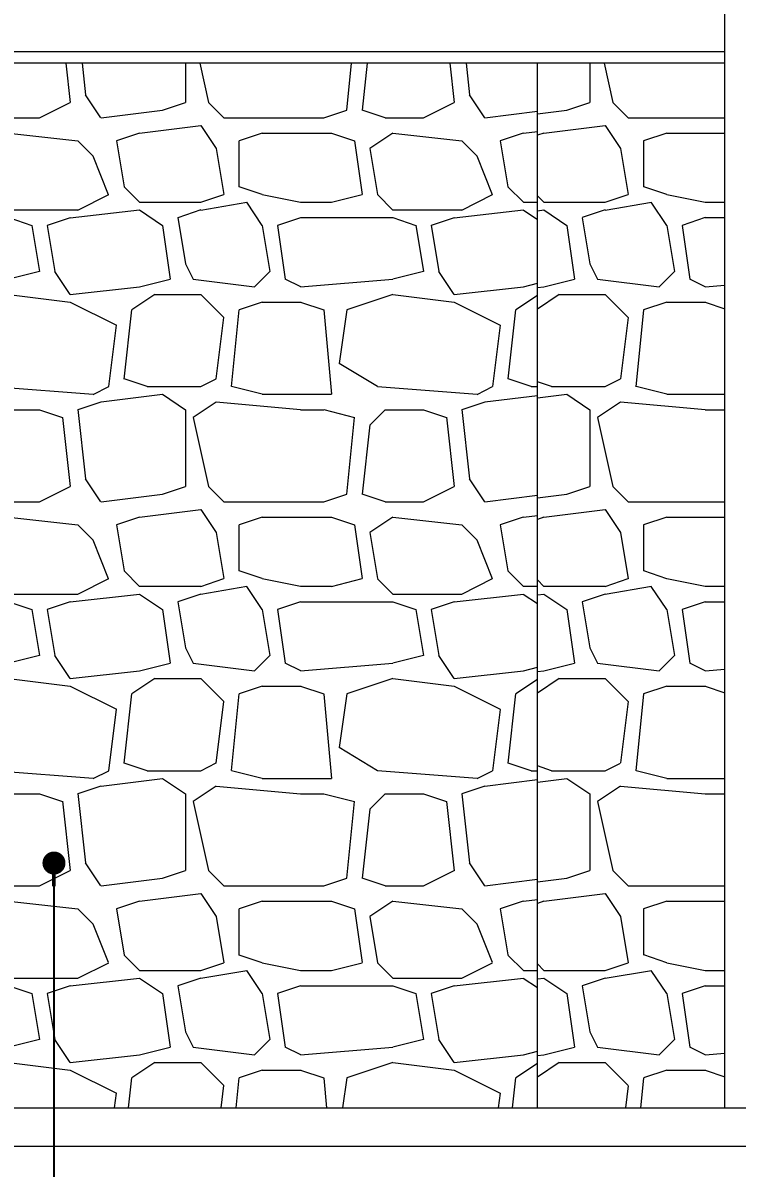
# Model space of a CAD drawing. Extents: x 233 to 569, y -241 to -74.
# Drawn here: x 376.63 to 378.49, y -130.986 to -128.004 of the extents above; entities that cross this region are included whole.
import ezdxf
from ezdxf import colors
from ezdxf.entities.mleader import LeaderData, LeaderLine
from ezdxf.math import Vec2, Vec3

# ---------------------------------------------------------------- set-up
doc = ezdxf.new("R2010")
doc.units = 0
doc.header["$MEASUREMENT"] = 0
doc.layers.get('0').update_dxf_attribs({"linetype": 'CONTINUOUS', "lineweight": 50})
doc.layers.add('GRAFISMOS', color=8, linetype='CONTINUOUS', lineweight=13)
doc.styles.add('DIN', font='bahnschrift.ttf')

# ---------------------------------------------------------------- blocks, each defined once
blk = doc.blocks.new('_DOT')
at = {"color": 0, "linetype": 'ByBlock'}
blk.add_line((-0.5, 0), (-1, 0), dxfattribs=at)
at = {"color": 0, "linetype": 'ByBlock', "const_width": 0.5}
blk.add_lwpolyline([(-0.25, 0, 1), (0.25, 0, 1)], format="xyb", close=True, dxfattribs=at)

msp = doc.modelspace()

# ---------------------------------------------------------------- hatches: boundary and pattern name
at = {"layer": 'GRAFISMOS', "linetype": 'Continuous', "lineweight": 15}
h = msp.add_hatch(dxfattribs=at)
h.set_pattern_fill('HATCH-STONE-03', color=256, scale=0.02, angle=-180, pattern_type=2)
h.set_pattern_definition([(360, (6.3526, -808.252), (2e-16, 1), [0.06, -0.94]), (360, (6.3526, -807.292), (2e-16, 1), [0.08, -0.92]), (360, (6.3526, -807.472), (2e-16, 1), [0.08, -0.92]), (360, (6.3526, -807.512), (2e-16, 1), [0.24, -0.76]), (4.76364, (6.3526, -807.692), (4e-09, 1), [0.240832, -11.800763]), (4.76364, (7.3526, -807.692), (4e-09, 1), [0.240832, -11.800763]), (4.76364, (8.3526, -807.692), (4e-09, 1), [0.240832, -11.800763]), (4.76364, (9.3526, -807.692), (4e-09, 1), [0.240832, -11.800763]), (4.76364, (10.3526, -807.692), (4e-09, 1), [0.240832, -11.800763]), (4.76364, (11.3526, -807.692), (4e-09, 1), [0.240832, -11.800763]), (4.76364, (12.3526, -807.692), (4e-09, 1), [0.240832, -11.800763]), (4.76364, (13.3526, -807.692), (4e-09, 1), [0.240832, -11.800763]), (4.76364, (14.3526, -807.692), (4e-09, 1), [0.240832, -11.800763]), (4.76364, (15.3526, -807.692), (4e-09, 1), [0.240832, -11.800763]), (4.76364, (16.3526, -807.692), (4e-09, 1), [0.240832, -11.800763]), (4.76364, (17.3526, -807.692), (4e-09, 1), [0.240832, -11.800763]), (360, (6.3526, -807.732), (2e-16, 1), [0, -1]), (360, (6.3526, -808.012), (2e-16, 1), [0.06, -0.94]), (360, (6.3526, -807.972), (2e-16, 1), [0, -1]), (279.462326, (6.53259, -807.33204), (-5.4e-08, 0.999999968), [0.1216553, -5.9611072]), (279.462326, (6.69259, -807.53204), (-5.4e-08, 0.999999968), [0.1216553, -5.9611072]), (279.462326, (7.25259, -807.53204), (-5.4e-08, 0.999999968), [0.1216553, -5.9611072]), (278.130104, (6.99259, -807.53204), (-5e-08, 0.999999998), [0.1414214, -6.9296466]), (111.801407, (6.8526, -807.45204), (-3e-08, 1), [0.1077033, -5.2774615]), (111.801407, (7.8526, -807.45204), (-3e-08, 1), [0.1077033, -5.2774615]), (90, (7.1926, -807.432), (-1, 3e-16), [0.12, -0.88]), (262.875, (6.87259, -807.79204), (-1.14e-07, 1.00000001), [0.1612452, -7.9010126]), (261.869904, (6.47259, -807.75204), (-2.36e-07, 1.00000002), [0.1414214, -6.9296466]), (264.289429, (7.19259, -807.75204), (-2.15e-07, 1.000000025), [0.2009975, -9.8488782]), (270, (7.0526, -808.012), (1, -2e-16), [0.2, -0.8]), (263.65982, (6.53259, -808.05204), (-1.98e-07, 1.000000007), [0.1811077, -8.8742773]), (276.340187, (6.77259, -808.01204), (3.4e-08, 1.000000004), [0.1811077, -8.8742773]), (279.462326, (6.87259, -807.31204), (-5.4e-08, 0.999999968), [0.1216553, -5.9611072]), (279.462326, (7.13259, -807.33204), (-5.4e-08, 0.999999968), [0.1216553, -5.9611072]), (278.130104, (7.29259, -807.53204), (-5e-08, 0.999999998), [0.1414214, -6.9296466]), (279.462326, (7.03259, -807.51204), (-5.4e-08, 0.999999968), [0.1216553, -5.9611072]), (262.875, (7.15259, -807.77204), (-1.14e-07, 1.00000001), [0.1612452, -7.9010126]), (282.5288, (7.07259, -808.03204), (7e-08, 0.99999999), [0.184391, -9.0351538]), (282.5288, (8.07259, -808.03204), (7e-08, 0.99999999), [0.184391, -9.0351538]), (276.340187, (6.73259, -808.03204), (3.4e-08, 1.000000004), [0.1811077, -8.8742773]), (264.289429, (6.49259, -808.03204), (-2.15e-07, 1.000000025), [0.2009975, -9.8488782]), (279.462326, (6.65259, -807.53204), (-5.4e-08, 0.999999968), [0.1216553, -5.9611072]), (263.65982, (6.91259, -807.75204), (-1.98e-07, 1.000000007), [0.1811077, -8.8742773]), (275.194435, (6.41259, -807.75204), (-5.7e-08, 0.999999972), [0.2209072, -10.8244543]), (360, (6.9326, -807.472), (2e-16, 1), [0.16, -0.84]), (6.34019, (6.7526, -807.512), (-6e-11, 1), [0.181108, -8.874277]), (6.34019, (7.7526, -807.512), (-6e-11, 1), [0.181108, -8.874277]), (6.34019, (8.7526, -807.512), (-6e-11, 1), [0.181108, -8.874277]), (6.34019, (9.7526, -807.512), (-6e-11, 1), [0.181108, -8.874277]), (6.34019, (10.7526, -807.512), (-6e-11, 1), [0.181108, -8.874277]), (6.34019, (11.7526, -807.512), (-6e-11, 1), [0.181108, -8.874277]), (6.34019, (12.7526, -807.512), (-6e-11, 1), [0.181108, -8.874277]), (6.34019, (13.7526, -807.512), (-6e-11, 1), [0.181108, -8.874277]), (6.34019, (14.7526, -807.512), (-6e-11, 1), [0.181108, -8.874277]), (9.46232, (7.0926, -807.492), (1e-08, 1), [0.121655, -5.961107]), (9.46232, (8.0926, -807.492), (1e-08, 1), [0.121655, -5.961107]), (9.46232, (9.0926, -807.492), (1e-08, 1), [0.121655, -5.961107]), (9.46232, (10.0926, -807.492), (1e-08, 1), [0.121655, -5.961107]), (9.46232, (11.0926, -807.492), (1e-08, 1), [0.121655, -5.961107]), (9.46232, (12.0926, -807.492), (1e-08, 1), [0.121655, -5.961107]), (352.87498, (7.0726, -807.672), (-2e-09, 1), [0.161245, -7.901013]), (352.87498, (8.0726, -807.672), (-2e-09, 1), [0.161245, -7.901013]), (352.87498, (9.0726, -807.672), (-2e-09, 1), [0.161245, -7.901013]), (352.87498, (10.0726, -807.672), (-2e-09, 1), [0.161245, -7.901013]), (352.87498, (11.0726, -807.672), (-2e-09, 1), [0.161245, -7.901013]), (352.87498, (12.0726, -807.672), (-2e-09, 1), [0.161245, -7.901013]), (352.87498, (13.0726, -807.672), (-2e-09, 1), [0.161245, -7.901013]), (352.87498, (14.0726, -807.672), (-2e-09, 1), [0.161245, -7.901013]), (348.69007, (7.2526, -807.452), (-3e-09, 1), [0.1019804, -4.997039]), (348.69007, (8.2526, -807.452), (-3e-09, 1), [0.1019804, -4.997039]), (348.69007, (9.2526, -807.452), (-3e-09, 1), [0.1019804, -4.997039]), (348.69007, (10.2526, -807.452), (-3e-09, 1), [0.1019804, -4.997039]), (348.69007, (11.2526, -807.452), (-3e-09, 1), [0.1019804, -4.997039]), (360, (7.2526, -807.732), (2e-16, 1), [0.1, -0.9]), (360, (6.9726, -807.712), (2e-16, 1), [0.12, -0.88]), (360, (6.9526, -807.952), (2e-16, 1), [0.14, -0.86]), (360, (7.2526, -807.972), (2e-16, 1), [0.1, -0.9]), (354.80557, (7.1326, -807.992), (-3e-09, 1), [0.220907, -10.824454]), (354.80557, (8.1326, -807.992), (-3e-09, 1), [0.220907, -10.824454]), (354.80557, (9.1326, -807.992), (-3e-09, 1), [0.220907, -10.824454]), (354.80557, (10.1326, -807.992), (-3e-09, 1), [0.220907, -10.824454]), (354.80557, (11.1326, -807.992), (-3e-09, 1), [0.220907, -10.824454]), (354.80557, (12.1326, -807.992), (-3e-09, 1), [0.220907, -10.824454]), (354.80557, (13.1326, -807.992), (-3e-09, 1), [0.220907, -10.824454]), (354.80557, (14.1326, -807.992), (-3e-09, 1), [0.220907, -10.824454]), (354.80557, (15.1326, -807.992), (-3e-09, 1), [0.220907, -10.824454]), (354.80557, (16.1326, -807.992), (-3e-09, 1), [0.220907, -10.824454]), (354.80557, (17.1326, -807.992), (-3e-09, 1), [0.220907, -10.824454]), (360, (7.1526, -808.252), (2e-16, 1), [0.2, -0.8]), (7.12502, (6.8326, -808.252), (2e-09, 1), [0.161245, -7.901013]), (7.12502, (7.8326, -808.252), (2e-09, 1), [0.161245, -7.901013]), (7.12502, (8.8326, -808.252), (2e-09, 1), [0.161245, -7.901013]), (7.12502, (9.8326, -808.252), (2e-09, 1), [0.161245, -7.901013]), (7.12502, (10.8326, -808.252), (2e-09, 1), [0.161245, -7.901013]), (7.12502, (11.8326, -808.252), (2e-09, 1), [0.161245, -7.901013]), (7.12502, (12.8326, -808.252), (2e-09, 1), [0.161245, -7.901013]), (7.12502, (13.8326, -808.252), (2e-09, 1), [0.161245, -7.901013]), (7.12502, (6.8326, -807.992), (2e-09, 1), [0.161245, -7.901013]), (7.12502, (7.8326, -807.992), (2e-09, 1), [0.161245, -7.901013]), (7.12502, (8.8326, -807.992), (2e-09, 1), [0.161245, -7.901013]), (7.12502, (9.8326, -807.992), (2e-09, 1), [0.161245, -7.901013]), (7.12502, (10.8326, -807.992), (2e-09, 1), [0.161245, -7.901013]), (7.12502, (11.8326, -807.992), (2e-09, 1), [0.161245, -7.901013]), (7.12502, (12.8326, -807.992), (2e-09, 1), [0.161245, -7.901013]), (7.12502, (13.8326, -807.992), (2e-09, 1), [0.161245, -7.901013]), (360, (6.5726, -808.252), (2e-16, 1), [0.1, -0.9]), (355.6013, (6.5526, -807.952), (4e-09, 1), [0.260768, -12.777637]), (355.6013, (7.5526, -807.952), (4e-09, 1), [0.260768, -12.777637]), (355.6013, (8.5526, -807.952), (4e-09, 1), [0.260768, -12.777637]), (355.6013, (9.5526, -807.952), (4e-09, 1), [0.260768, -12.777637]), (355.6013, (10.5526, -807.952), (4e-09, 1), [0.260768, -12.777637]), (355.6013, (11.5526, -807.952), (4e-09, 1), [0.260768, -12.777637]), (355.6013, (12.5526, -807.952), (4e-09, 1), [0.260768, -12.777637]), (355.6013, (13.5526, -807.952), (4e-09, 1), [0.260768, -12.777637]), (355.6013, (14.5526, -807.952), (4e-09, 1), [0.260768, -12.777637]), (355.6013, (15.5526, -807.952), (4e-09, 1), [0.260768, -12.777637]), (355.6013, (16.5526, -807.952), (4e-09, 1), [0.260768, -12.777637]), (355.6013, (17.5526, -807.952), (4e-09, 1), [0.260768, -12.777637]), (355.6013, (18.5526, -807.952), (4e-09, 1), [0.260768, -12.777637]), (352.87498, (6.5926, -807.712), (-2e-09, 1), [0.161245, -7.901013]), (352.87498, (7.5926, -807.712), (-2e-09, 1), [0.161245, -7.901013]), (352.87498, (8.5926, -807.712), (-2e-09, 1), [0.161245, -7.901013]), (352.87498, (9.5926, -807.712), (-2e-09, 1), [0.161245, -7.901013]), (352.87498, (10.5926, -807.712), (-2e-09, 1), [0.161245, -7.901013]), (352.87498, (11.5926, -807.712), (-2e-09, 1), [0.161245, -7.901013]), (352.87498, (12.5926, -807.712), (-2e-09, 1), [0.161245, -7.901013]), (352.87498, (13.5926, -807.712), (-2e-09, 1), [0.161245, -7.901013]), (6.34019, (6.7526, -807.712), (-6e-11, 1), [0.181108, -8.874277]), (6.34019, (7.7526, -807.712), (-6e-11, 1), [0.181108, -8.874277]), (6.34019, (8.7526, -807.712), (-6e-11, 1), [0.181108, -8.874277]), (6.34019, (9.7526, -807.712), (-6e-11, 1), [0.181108, -8.874277]), (6.34019, (10.7526, -807.712), (-6e-11, 1), [0.181108, -8.874277]), (6.34019, (11.7526, -807.712), (-6e-11, 1), [0.181108, -8.874277]), (6.34019, (12.7526, -807.712), (-6e-11, 1), [0.181108, -8.874277]), (6.34019, (13.7526, -807.712), (-6e-11, 1), [0.181108, -8.874277]), (6.34019, (14.7526, -807.712), (-6e-11, 1), [0.181108, -8.874277]), (278.130104, (6.49259, -807.31204), (-5e-08, 0.999999998), [0.1414214, -6.9296466]), (360, (6.5926, -807.492), (2e-16, 1), [0.18, -0.82]), (353.65981, (6.5926, -807.292), (6e-11, 1), [0.181108, -8.874277]), (353.65981, (7.5926, -807.292), (6e-11, 1), [0.181108, -8.874277]), (353.65981, (8.5926, -807.292), (6e-11, 1), [0.181108, -8.874277]), (353.65981, (9.5926, -807.292), (6e-11, 1), [0.181108, -8.874277]), (353.65981, (10.5926, -807.292), (6e-11, 1), [0.181108, -8.874277]), (353.65981, (11.5926, -807.292), (6e-11, 1), [0.181108, -8.874277]), (353.65981, (12.5926, -807.292), (6e-11, 1), [0.181108, -8.874277]), (353.65981, (13.5926, -807.292), (6e-11, 1), [0.181108, -8.874277]), (353.65981, (14.5926, -807.292), (6e-11, 1), [0.181108, -8.874277]), (7.12502, (6.9326, -807.292), (2e-09, 1), [0.161245, -7.901013]), (7.12502, (7.9326, -807.292), (2e-09, 1), [0.161245, -7.901013]), (7.12502, (8.9326, -807.292), (2e-09, 1), [0.161245, -7.901013]), (7.12502, (9.9326, -807.292), (2e-09, 1), [0.161245, -7.901013]), (7.12502, (10.9326, -807.292), (2e-09, 1), [0.161245, -7.901013]), (7.12502, (11.9326, -807.292), (2e-09, 1), [0.161245, -7.901013]), (7.12502, (12.9326, -807.292), (2e-09, 1), [0.161245, -7.901013]), (7.12502, (13.9326, -807.292), (2e-09, 1), [0.161245, -7.901013]), (360, (7.2526, -807.292), (2e-16, 1), [0.1, -0.9]), (194.03625, (6.6726, -807.652), (-1e-07, 1), [0.082462, -4.0406436]), (194.03625, (7.6726, -807.652), (-1e-07, 1), [0.082462, -4.0406436]), (194.03625, (8.6726, -807.652), (-1e-07, 1), [0.082462, -4.0406436]), (194.03625, (9.6726, -807.652), (-1e-07, 1), [0.082462, -4.0406436]), (296.56505, (7.0526, -807.63204), (2e-08, 0.99999998), [0.0447214, -2.1913466]), (225, (7.2726, -807.65204), (-1e-07, 1), [0.0565685, -1.357645]), (360, (6.5726, -808.012), (2e-16, 1), [0.1, -0.9]), (153.43495, (7.3526, -807.692), (5e-08, 1), [0.0447214, -2.1913466]), (153.43495, (8.3526, -807.692), (5e-08, 1), [0.0447214, -2.1913466]), (198.43495, (7.3526, -807.512), (-1e-07, 1), [0.0632456, -3.099032]), (198.43495, (8.3526, -807.512), (-1e-07, 1), [0.0632456, -3.099032]), (198.43495, (9.3526, -807.512), (-1e-07, 1), [0.0632456, -3.099032]), (341.56505, (6.5926, -807.512), (-2e-09, 1), [0.0632456, -3.099032]), (341.56505, (7.5926, -807.512), (-2e-09, 1), [0.0632456, -3.099032]), (341.56505, (8.5926, -807.512), (-2e-09, 1), [0.0632456, -3.099032]), (326.30993, (6.9326, -807.49204), (-3e-08, 1), [0.072111, -3.5334402]), (326.30993, (7.9326, -807.49204), (-3e-08, 1), [0.072111, -3.5334402]), (326.30993, (8.9326, -807.49204), (-3e-08, 1), [0.072111, -3.5334402]), (303.69007, (7.0926, -807.27204), (-4e-08, 1), [0.072111, -3.5334402]), (303.69007, (8.0926, -807.27204), (-4e-08, 1), [0.072111, -3.5334402]), (315, (6.7726, -807.31204), (2e-16, 1), [0.0565685, -1.357645]), (341.56505, (6.4326, -807.292), (-2e-09, 1), [0.0632456, -3.099032]), (341.56505, (7.4326, -807.292), (-2e-09, 1), [0.0632456, -3.099032]), (341.56505, (8.4326, -807.292), (-2e-09, 1), [0.0632456, -3.099032]), (326.30993, (6.9926, -807.97204), (-3e-08, 1), [0.072111, -3.5334402]), (326.30993, (7.9926, -807.97204), (-3e-08, 1), [0.072111, -3.5334402]), (326.30993, (8.9926, -807.97204), (-3e-08, 1), [0.072111, -3.5334402]), (341.56505, (6.6726, -808.012), (-2e-09, 1), [0.0632456, -3.099032]), (341.56505, (7.6726, -808.012), (-2e-09, 1), [0.0632456, -3.099032]), (341.56505, (8.6726, -808.012), (-2e-09, 1), [0.0632456, -3.099032]), (315, (7.0926, -807.71204), (2e-16, 1), [0.0848528, -1.3293608]), (135, (6.9326, -807.47204), (3e-16, 1), [0.0565685, -1.357645]), (161.56505, (7.2526, -807.452), (6e-08, 1), [0.0632456, -3.099032]), (161.56505, (8.2526, -807.452), (6e-08, 1), [0.0632456, -3.099032]), (161.56505, (9.2526, -807.452), (6e-08, 1), [0.0632456, -3.099032]), (135, (6.5926, -807.49204), (3e-16, 1), [0.0565685, -1.357645]), (123.69007, (6.7526, -807.71204), (-7e-08, 1.00000003), [0.072111, -3.5334402]), (123.69007, (7.7526, -807.71204), (-7e-08, 1.00000003), [0.072111, -3.5334402]), (149.03624, (6.5526, -807.952), (7e-08, 1), [0.116619, -5.714333]), (149.03624, (7.5526, -807.952), (7e-08, 1), [0.116619, -5.714333]), (149.03624, (8.5526, -807.952), (7e-08, 1), [0.116619, -5.714333]), (149.03624, (9.5526, -807.952), (7e-08, 1), [0.116619, -5.714333]), (149.03624, (10.5526, -807.952), (7e-08, 1), [0.116619, -5.714333]), (161.56505, (6.9526, -807.952), (6e-08, 1), [0.0632456, -3.099032]), (161.56505, (7.9526, -807.952), (6e-08, 1), [0.0632456, -3.099032]), (161.56505, (8.9526, -807.952), (6e-08, 1), [0.0632456, -3.099032]), (165.96376, (7.2526, -807.972), (3e-08, 1), [0.082462, -4.0406436]), (165.96376, (8.2526, -807.972), (3e-08, 1), [0.082462, -4.0406436]), (165.96376, (9.2526, -807.972), (3e-08, 1), [0.082462, -4.0406436]), (165.96376, (10.2526, -807.972), (3e-08, 1), [0.082462, -4.0406436]), (135, (7.1526, -808.25204), (3e-16, 1), [0.0565685, -1.357645]), (123.69007, (6.8326, -808.25204), (-7e-08, 1.00000003), [0.072111, -3.5334402]), (123.69007, (7.8326, -808.25204), (-7e-08, 1.00000003), [0.072111, -3.5334402]), (161.56505, (6.5726, -808.252), (6e-08, 1), [0.0632456, -3.099032]), (161.56505, (7.5726, -808.252), (6e-08, 1), [0.0632456, -3.099032]), (161.56505, (8.5726, -808.252), (6e-08, 1), [0.0632456, -3.099032]), (18.43495, (6.4126, -808.252), (2e-09, 1), [0.0632456, -3.099032]), (18.43495, (7.4126, -808.252), (2e-09, 1), [0.0632456, -3.099032]), (18.43495, (8.4126, -808.252), (2e-09, 1), [0.0632456, -3.099032]), (18.43495, (6.9926, -808.232), (2e-09, 1), [0.0632456, -3.099032]), (18.43495, (7.9926, -808.232), (2e-09, 1), [0.0632456, -3.099032]), (18.43495, (8.9926, -808.232), (2e-09, 1), [0.0632456, -3.099032]), (26.56505, (7.0926, -807.952), (2e-08, 1), [0.0447214, -2.1913466]), (26.56505, (8.0926, -807.952), (2e-08, 1), [0.0447214, -2.1913466]), (26.56505, (6.8126, -807.972), (2e-08, 1), [0.0447214, -2.1913466]), (26.56505, (7.8126, -807.972), (2e-08, 1), [0.0447214, -2.1913466]), (14.03624, (6.9326, -807.692), (1e-09, 1), [0.082462, -4.0406436]), (14.03624, (7.9326, -807.692), (1e-09, 1), [0.082462, -4.0406436]), (14.03624, (8.9326, -807.692), (1e-09, 1), [0.082462, -4.0406436]), (14.03624, (9.9326, -807.692), (1e-09, 1), [0.082462, -4.0406436]), (18.43495, (7.0926, -807.472), (2e-09, 1), [0.0632456, -3.099032]), (18.43495, (8.0926, -807.472), (2e-09, 1), [0.0632456, -3.099032]), (18.43495, (9.0926, -807.472), (2e-09, 1), [0.0632456, -3.099032]), (14.03624, (6.4326, -807.472), (1e-09, 1), [0.082462, -4.0406436]), (14.03624, (7.4326, -807.472), (1e-09, 1), [0.082462, -4.0406436]), (14.03624, (8.4326, -807.472), (1e-09, 1), [0.082462, -4.0406436]), (14.03624, (9.4326, -807.472), (1e-09, 1), [0.082462, -4.0406436]), (26.56505, (6.7726, -807.492), (2e-08, 1), [0.0894427, -2.1466252]), (26.56505, (7.7726, -807.492), (2e-08, 1), [0.0894427, -2.1466252]), (360, (6.3526, -807.972), (2e-16, 1), [0.08, -0.92]), (26.56505, (6.6726, -808.252), (2e-08, 1), [0.0894427, -2.1466252]), (26.56505, (7.6726, -808.252), (2e-08, 1), [0.0894427, -2.1466252]), (213.69006, (7.1326, -807.99204), (-5e-09, 1), [0.072111, -3.5334402]), (213.69006, (8.1326, -807.99204), (-5e-09, 1), [0.072111, -3.5334402]), (213.69006, (9.1326, -807.99204), (-5e-09, 1), [0.072111, -3.5334402]), (345.96376, (6.4126, -808.012), (-1e-09, 1), [0.082462, -4.0406436]), (345.96376, (7.4126, -808.012), (-1e-09, 1), [0.082462, -4.0406436]), (345.96376, (8.4126, -808.012), (-1e-09, 1), [0.082462, -4.0406436]), (345.96376, (9.4126, -808.012), (-1e-09, 1), [0.082462, -4.0406436]), (225, (6.5726, -808.01204), (-1e-07, 1), [0.0565685, -1.357645]), (198.43495, (6.5926, -807.712), (-1e-07, 1), [0.126491, -3.0357864]), (198.43495, (7.5926, -807.712), (-1e-07, 1), [0.126491, -3.0357864]), (198.43495, (8.5926, -807.712), (-1e-07, 1), [0.126491, -3.0357864]), (341.56505, (6.3526, -807.732), (-2e-09, 1), [0.0632456, -3.099032]), (341.56505, (7.3526, -807.732), (-2e-09, 1), [0.0632456, -3.099032]), (341.56505, (8.3526, -807.732), (-2e-09, 1), [0.0632456, -3.099032]), (213.69006, (6.9726, -807.71204), (-5e-09, 1), [0.072111, -3.5334402]), (213.69006, (7.9726, -807.71204), (-5e-09, 1), [0.072111, -3.5334402]), (213.69006, (8.9726, -807.71204), (-5e-09, 1), [0.072111, -3.5334402]), (198.43495, (7.2526, -807.732), (-1e-07, 1), [0.0632456, -3.099032]), (198.43495, (8.2526, -807.732), (-1e-07, 1), [0.0632456, -3.099032]), (198.43495, (9.2526, -807.732), (-1e-07, 1), [0.0632456, -3.099032]), (198.43495, (7.0926, -807.492), (-1e-07, 1), [0.0632456, -3.099032]), (198.43495, (8.0926, -807.492), (-1e-07, 1), [0.0632456, -3.099032]), (198.43495, (9.0926, -807.492), (-1e-07, 1), [0.0632456, -3.099032]), (198.43495, (6.7526, -807.512), (-1e-07, 1), [0.0632456, -3.099032]), (198.43495, (7.7526, -807.512), (-1e-07, 1), [0.0632456, -3.099032]), (198.43495, (8.7526, -807.512), (-1e-07, 1), [0.0632456, -3.099032]), (213.69006, (6.5926, -807.29204), (-5e-09, 1), [0.072111, -3.5334402]), (213.69006, (7.5926, -807.29204), (-5e-09, 1), [0.072111, -3.5334402]), (213.69006, (8.5926, -807.29204), (-5e-09, 1), [0.072111, -3.5334402]), (198.43495, (7.2526, -807.292), (-1e-07, 1), [0.0632456, -3.099032]), (198.43495, (8.2526, -807.292), (-1e-07, 1), [0.0632456, -3.099032]), (198.43495, (9.2526, -807.292), (-1e-07, 1), [0.0632456, -3.099032]), (198.43495, (6.9326, -807.292), (-1e-07, 1), [0.0632456, -3.099032]), (198.43495, (7.9326, -807.292), (-1e-07, 1), [0.0632456, -3.099032]), (198.43495, (8.9326, -807.292), (-1e-07, 1), [0.0632456, -3.099032]), (198.43495, (6.8326, -807.992), (-1e-07, 1), [0.0632456, -3.099032]), (198.43495, (7.8326, -807.992), (-1e-07, 1), [0.0632456, -3.099032]), (198.43495, (8.8326, -807.992), (-1e-07, 1), [0.0632456, -3.099032]), (123.69007, (7.2526, -807.53204), (-7e-08, 1.00000003), [0.072111, -3.5334402]), (123.69007, (8.2526, -807.53204), (-7e-08, 1.00000003), [0.072111, -3.5334402]), (333.43495, (6.7526, -807.732), (-2e-08, 1), [0.134164, -2.1019038]), (333.43495, (7.7526, -807.732), (-2e-08, 1), [0.134164, -2.1019038])])
h.paths.add_polyline_path([(374.9165, -128.1092), (377.97, -128.1092), (377.97, -130.8292), (374.9165, -130.8292)])
h = msp.add_hatch(dxfattribs=at)
h.set_pattern_fill('HATCH-STONE-03', color=256, scale=0.02, angle=-180, pattern_type=2)
h.set_pattern_definition([(360, (9.406, -808.252), (2e-16, 1), [0.06, -0.94]), (360, (9.406, -807.292), (2e-16, 1), [0.08, -0.92]), (360, (9.406, -807.472), (2e-16, 1), [0.08, -0.92]), (360, (9.406, -807.512), (2e-16, 1), [0.24, -0.76]), (4.76364, (9.406, -807.692), (4e-09, 1), [0.240832, -11.800763]), (4.76364, (10.406, -807.692), (4e-09, 1), [0.240832, -11.800763]), (4.76364, (11.406, -807.692), (4e-09, 1), [0.240832, -11.800763]), (4.76364, (12.406, -807.692), (4e-09, 1), [0.240832, -11.800763]), (4.76364, (13.406, -807.692), (4e-09, 1), [0.240832, -11.800763]), (4.76364, (14.406, -807.692), (4e-09, 1), [0.240832, -11.800763]), (4.76364, (15.406, -807.692), (4e-09, 1), [0.240832, -11.800763]), (4.76364, (16.406, -807.692), (4e-09, 1), [0.240832, -11.800763]), (4.76364, (17.406, -807.692), (4e-09, 1), [0.240832, -11.800763]), (4.76364, (18.406, -807.692), (4e-09, 1), [0.240832, -11.800763]), (4.76364, (19.406, -807.692), (4e-09, 1), [0.240832, -11.800763]), (4.76364, (20.406, -807.692), (4e-09, 1), [0.240832, -11.800763]), (360, (9.406, -807.732), (2e-16, 1), [0, -1]), (360, (9.406, -808.012), (2e-16, 1), [0.06, -0.94]), (360, (9.406, -807.972), (2e-16, 1), [0, -1]), (279.462326, (9.58602, -807.33204), (-5.4e-08, 0.999999968), [0.1216553, -5.9611072]), (279.462326, (9.74602, -807.53204), (-5.4e-08, 0.999999968), [0.1216553, -5.9611072]), (279.462326, (10.30602, -807.53204), (-5.4e-08, 0.999999968), [0.1216553, -5.9611072]), (278.130104, (10.04602, -807.53204), (-5e-08, 0.999999998), [0.1414214, -6.9296466]), (111.801407, (9.906, -807.45204), (-3e-08, 1), [0.1077033, -5.2774615]), (111.801407, (10.906, -807.45204), (-3e-08, 1), [0.1077033, -5.2774615]), (90, (10.246, -807.432), (-1, 3e-16), [0.12, -0.88]), (262.875, (9.92602, -807.79204), (-1.14e-07, 1.00000001), [0.1612452, -7.9010126]), (261.869904, (9.52602, -807.75204), (-2.36e-07, 1.00000002), [0.1414214, -6.9296466]), (264.289429, (10.24602, -807.75204), (-2.15e-07, 1.000000025), [0.2009975, -9.8488782]), (270, (10.106, -808.012), (1, -2e-16), [0.2, -0.8]), (263.65982, (9.58602, -808.05204), (-1.98e-07, 1.000000007), [0.1811077, -8.8742773]), (276.340187, (9.82602, -808.01204), (3.4e-08, 1.000000004), [0.1811077, -8.8742773]), (279.462326, (9.92602, -807.31204), (-5.4e-08, 0.999999968), [0.1216553, -5.9611072]), (279.462326, (10.18602, -807.33204), (-5.4e-08, 0.999999968), [0.1216553, -5.9611072]), (278.130104, (10.34602, -807.53204), (-5e-08, 0.999999998), [0.1414214, -6.9296466]), (279.462326, (10.08602, -807.51204), (-5.4e-08, 0.999999968), [0.1216553, -5.9611072]), (262.875, (10.20602, -807.77204), (-1.14e-07, 1.00000001), [0.1612452, -7.9010126]), (282.5288, (10.12602, -808.03204), (7e-08, 0.99999999), [0.184391, -9.0351538]), (282.5288, (11.12602, -808.03204), (7e-08, 0.99999999), [0.184391, -9.0351538]), (276.340187, (9.78602, -808.03204), (3.4e-08, 1.000000004), [0.1811077, -8.8742773]), (264.289429, (9.54602, -808.03204), (-2.15e-07, 1.000000025), [0.2009975, -9.8488782]), (279.462326, (9.70602, -807.53204), (-5.4e-08, 0.999999968), [0.1216553, -5.9611072]), (263.65982, (9.96602, -807.75204), (-1.98e-07, 1.000000007), [0.1811077, -8.8742773]), (275.194435, (9.46602, -807.75204), (-5.7e-08, 0.999999972), [0.2209072, -10.8244543]), (360, (9.986, -807.472), (2e-16, 1), [0.16, -0.84]), (6.34019, (9.806, -807.512), (-6e-11, 1), [0.181108, -8.874277]), (6.34019, (10.806, -807.512), (-6e-11, 1), [0.181108, -8.874277]), (6.34019, (11.806, -807.512), (-6e-11, 1), [0.181108, -8.874277]), (6.34019, (12.806, -807.512), (-6e-11, 1), [0.181108, -8.874277]), (6.34019, (13.806, -807.512), (-6e-11, 1), [0.181108, -8.874277]), (6.34019, (14.806, -807.512), (-6e-11, 1), [0.181108, -8.874277]), (6.34019, (15.806, -807.512), (-6e-11, 1), [0.181108, -8.874277]), (6.34019, (16.806, -807.512), (-6e-11, 1), [0.181108, -8.874277]), (6.34019, (17.806, -807.512), (-6e-11, 1), [0.181108, -8.874277]), (9.46232, (10.146, -807.492), (1e-08, 1), [0.121655, -5.961107]), (9.46232, (11.146, -807.492), (1e-08, 1), [0.121655, -5.961107]), (9.46232, (12.146, -807.492), (1e-08, 1), [0.121655, -5.961107]), (9.46232, (13.146, -807.492), (1e-08, 1), [0.121655, -5.961107]), (9.46232, (14.146, -807.492), (1e-08, 1), [0.121655, -5.961107]), (9.46232, (15.146, -807.492), (1e-08, 1), [0.121655, -5.961107]), (352.87498, (10.126, -807.672), (-2e-09, 1), [0.161245, -7.901013]), (352.87498, (11.126, -807.672), (-2e-09, 1), [0.161245, -7.901013]), (352.87498, (12.126, -807.672), (-2e-09, 1), [0.161245, -7.901013]), (352.87498, (13.126, -807.672), (-2e-09, 1), [0.161245, -7.901013]), (352.87498, (14.126, -807.672), (-2e-09, 1), [0.161245, -7.901013]), (352.87498, (15.126, -807.672), (-2e-09, 1), [0.161245, -7.901013]), (352.87498, (16.126, -807.672), (-2e-09, 1), [0.161245, -7.901013]), (352.87498, (17.126, -807.672), (-2e-09, 1), [0.161245, -7.901013]), (348.69007, (10.306, -807.452), (-3e-09, 1), [0.1019804, -4.997039]), (348.69007, (11.306, -807.452), (-3e-09, 1), [0.1019804, -4.997039]), (348.69007, (12.306, -807.452), (-3e-09, 1), [0.1019804, -4.997039]), (348.69007, (13.306, -807.452), (-3e-09, 1), [0.1019804, -4.997039]), (348.69007, (14.306, -807.452), (-3e-09, 1), [0.1019804, -4.997039]), (360, (10.306, -807.732), (2e-16, 1), [0.1, -0.9]), (360, (10.026, -807.712), (2e-16, 1), [0.12, -0.88]), (360, (10.006, -807.952), (2e-16, 1), [0.14, -0.86]), (360, (10.306, -807.972), (2e-16, 1), [0.1, -0.9]), (354.80557, (10.186, -807.992), (-3e-09, 1), [0.220907, -10.824454]), (354.80557, (11.186, -807.992), (-3e-09, 1), [0.220907, -10.824454]), (354.80557, (12.186, -807.992), (-3e-09, 1), [0.220907, -10.824454]), (354.80557, (13.186, -807.992), (-3e-09, 1), [0.220907, -10.824454]), (354.80557, (14.186, -807.992), (-3e-09, 1), [0.220907, -10.824454]), (354.80557, (15.186, -807.992), (-3e-09, 1), [0.220907, -10.824454]), (354.80557, (16.186, -807.992), (-3e-09, 1), [0.220907, -10.824454]), (354.80557, (17.186, -807.992), (-3e-09, 1), [0.220907, -10.824454]), (354.80557, (18.186, -807.992), (-3e-09, 1), [0.220907, -10.824454]), (354.80557, (19.186, -807.992), (-3e-09, 1), [0.220907, -10.824454]), (354.80557, (20.186, -807.992), (-3e-09, 1), [0.220907, -10.824454]), (360, (10.206, -808.252), (2e-16, 1), [0.2, -0.8]), (7.12502, (9.886, -808.252), (2e-09, 1), [0.161245, -7.901013]), (7.12502, (10.886, -808.252), (2e-09, 1), [0.161245, -7.901013]), (7.12502, (11.886, -808.252), (2e-09, 1), [0.161245, -7.901013]), (7.12502, (12.886, -808.252), (2e-09, 1), [0.161245, -7.901013]), (7.12502, (13.886, -808.252), (2e-09, 1), [0.161245, -7.901013]), (7.12502, (14.886, -808.252), (2e-09, 1), [0.161245, -7.901013]), (7.12502, (15.886, -808.252), (2e-09, 1), [0.161245, -7.901013]), (7.12502, (16.886, -808.252), (2e-09, 1), [0.161245, -7.901013]), (7.12502, (9.886, -807.992), (2e-09, 1), [0.161245, -7.901013]), (7.12502, (10.886, -807.992), (2e-09, 1), [0.161245, -7.901013]), (7.12502, (11.886, -807.992), (2e-09, 1), [0.161245, -7.901013]), (7.12502, (12.886, -807.992), (2e-09, 1), [0.161245, -7.901013]), (7.12502, (13.886, -807.992), (2e-09, 1), [0.161245, -7.901013]), (7.12502, (14.886, -807.992), (2e-09, 1), [0.161245, -7.901013]), (7.12502, (15.886, -807.992), (2e-09, 1), [0.161245, -7.901013]), (7.12502, (16.886, -807.992), (2e-09, 1), [0.161245, -7.901013]), (360, (9.626, -808.252), (2e-16, 1), [0.1, -0.9]), (355.6013, (9.606, -807.952), (4e-09, 1), [0.260768, -12.777637]), (355.6013, (10.606, -807.952), (4e-09, 1), [0.260768, -12.777637]), (355.6013, (11.606, -807.952), (4e-09, 1), [0.260768, -12.777637]), (355.6013, (12.606, -807.952), (4e-09, 1), [0.260768, -12.777637]), (355.6013, (13.606, -807.952), (4e-09, 1), [0.260768, -12.777637]), (355.6013, (14.606, -807.952), (4e-09, 1), [0.260768, -12.777637]), (355.6013, (15.606, -807.952), (4e-09, 1), [0.260768, -12.777637]), (355.6013, (16.606, -807.952), (4e-09, 1), [0.260768, -12.777637]), (355.6013, (17.606, -807.952), (4e-09, 1), [0.260768, -12.777637]), (355.6013, (18.606, -807.952), (4e-09, 1), [0.260768, -12.777637]), (355.6013, (19.606, -807.952), (4e-09, 1), [0.260768, -12.777637]), (355.6013, (20.606, -807.952), (4e-09, 1), [0.260768, -12.777637]), (355.6013, (21.606, -807.952), (4e-09, 1), [0.260768, -12.777637]), (352.87498, (9.646, -807.712), (-2e-09, 1), [0.161245, -7.901013]), (352.87498, (10.646, -807.712), (-2e-09, 1), [0.161245, -7.901013]), (352.87498, (11.646, -807.712), (-2e-09, 1), [0.161245, -7.901013]), (352.87498, (12.646, -807.712), (-2e-09, 1), [0.161245, -7.901013]), (352.87498, (13.646, -807.712), (-2e-09, 1), [0.161245, -7.901013]), (352.87498, (14.646, -807.712), (-2e-09, 1), [0.161245, -7.901013]), (352.87498, (15.646, -807.712), (-2e-09, 1), [0.161245, -7.901013]), (352.87498, (16.646, -807.712), (-2e-09, 1), [0.161245, -7.901013]), (6.34019, (9.806, -807.712), (-6e-11, 1), [0.181108, -8.874277]), (6.34019, (10.806, -807.712), (-6e-11, 1), [0.181108, -8.874277]), (6.34019, (11.806, -807.712), (-6e-11, 1), [0.181108, -8.874277]), (6.34019, (12.806, -807.712), (-6e-11, 1), [0.181108, -8.874277]), (6.34019, (13.806, -807.712), (-6e-11, 1), [0.181108, -8.874277]), (6.34019, (14.806, -807.712), (-6e-11, 1), [0.181108, -8.874277]), (6.34019, (15.806, -807.712), (-6e-11, 1), [0.181108, -8.874277]), (6.34019, (16.806, -807.712), (-6e-11, 1), [0.181108, -8.874277]), (6.34019, (17.806, -807.712), (-6e-11, 1), [0.181108, -8.874277]), (278.130104, (9.54602, -807.31204), (-5e-08, 0.999999998), [0.1414214, -6.9296466]), (360, (9.646, -807.492), (2e-16, 1), [0.18, -0.82]), (353.65981, (9.646, -807.292), (6e-11, 1), [0.181108, -8.874277]), (353.65981, (10.646, -807.292), (6e-11, 1), [0.181108, -8.874277]), (353.65981, (11.646, -807.292), (6e-11, 1), [0.181108, -8.874277]), (353.65981, (12.646, -807.292), (6e-11, 1), [0.181108, -8.874277]), (353.65981, (13.646, -807.292), (6e-11, 1), [0.181108, -8.874277]), (353.65981, (14.646, -807.292), (6e-11, 1), [0.181108, -8.874277]), (353.65981, (15.646, -807.292), (6e-11, 1), [0.181108, -8.874277]), (353.65981, (16.646, -807.292), (6e-11, 1), [0.181108, -8.874277]), (353.65981, (17.646, -807.292), (6e-11, 1), [0.181108, -8.874277]), (7.12502, (9.986, -807.292), (2e-09, 1), [0.161245, -7.901013]), (7.12502, (10.986, -807.292), (2e-09, 1), [0.161245, -7.901013]), (7.12502, (11.986, -807.292), (2e-09, 1), [0.161245, -7.901013]), (7.12502, (12.986, -807.292), (2e-09, 1), [0.161245, -7.901013]), (7.12502, (13.986, -807.292), (2e-09, 1), [0.161245, -7.901013]), (7.12502, (14.986, -807.292), (2e-09, 1), [0.161245, -7.901013]), (7.12502, (15.986, -807.292), (2e-09, 1), [0.161245, -7.901013]), (7.12502, (16.986, -807.292), (2e-09, 1), [0.161245, -7.901013]), (360, (10.306, -807.292), (2e-16, 1), [0.1, -0.9]), (194.03625, (9.726, -807.652), (-1e-07, 1), [0.082462, -4.0406436]), (194.03625, (10.726, -807.652), (-1e-07, 1), [0.082462, -4.0406436]), (194.03625, (11.726, -807.652), (-1e-07, 1), [0.082462, -4.0406436]), (194.03625, (12.726, -807.652), (-1e-07, 1), [0.082462, -4.0406436]), (296.56505, (10.106, -807.63204), (2e-08, 0.99999998), [0.0447214, -2.1913466]), (225, (10.326, -807.65204), (-1e-07, 1), [0.0565685, -1.357645]), (360, (9.626, -808.012), (2e-16, 1), [0.1, -0.9]), (153.43495, (10.406, -807.692), (5e-08, 1), [0.0447214, -2.1913466]), (153.43495, (11.406, -807.692), (5e-08, 1), [0.0447214, -2.1913466]), (198.43495, (10.406, -807.512), (-1e-07, 1), [0.0632456, -3.099032]), (198.43495, (11.406, -807.512), (-1e-07, 1), [0.0632456, -3.099032]), (198.43495, (12.406, -807.512), (-1e-07, 1), [0.0632456, -3.099032]), (341.56505, (9.646, -807.512), (-2e-09, 1), [0.0632456, -3.099032]), (341.56505, (10.646, -807.512), (-2e-09, 1), [0.0632456, -3.099032]), (341.56505, (11.646, -807.512), (-2e-09, 1), [0.0632456, -3.099032]), (326.30993, (9.986, -807.49204), (-3e-08, 1), [0.072111, -3.5334402]), (326.30993, (10.986, -807.49204), (-3e-08, 1), [0.072111, -3.5334402]), (326.30993, (11.986, -807.49204), (-3e-08, 1), [0.072111, -3.5334402]), (303.69007, (10.146, -807.27204), (-4e-08, 1), [0.072111, -3.5334402]), (303.69007, (11.146, -807.27204), (-4e-08, 1), [0.072111, -3.5334402]), (315, (9.826, -807.31204), (2e-16, 1), [0.0565685, -1.357645]), (341.56505, (9.486, -807.292), (-2e-09, 1), [0.0632456, -3.099032]), (341.56505, (10.486, -807.292), (-2e-09, 1), [0.0632456, -3.099032]), (341.56505, (11.486, -807.292), (-2e-09, 1), [0.0632456, -3.099032]), (326.30993, (10.046, -807.97204), (-3e-08, 1), [0.072111, -3.5334402]), (326.30993, (11.046, -807.97204), (-3e-08, 1), [0.072111, -3.5334402]), (326.30993, (12.046, -807.97204), (-3e-08, 1), [0.072111, -3.5334402]), (341.56505, (9.726, -808.012), (-2e-09, 1), [0.0632456, -3.099032]), (341.56505, (10.726, -808.012), (-2e-09, 1), [0.0632456, -3.099032]), (341.56505, (11.726, -808.012), (-2e-09, 1), [0.0632456, -3.099032]), (315, (10.146, -807.71204), (2e-16, 1), [0.0848528, -1.3293608]), (135, (9.986, -807.47204), (3e-16, 1), [0.0565685, -1.357645]), (161.56505, (10.306, -807.452), (6e-08, 1), [0.0632456, -3.099032]), (161.56505, (11.306, -807.452), (6e-08, 1), [0.0632456, -3.099032]), (161.56505, (12.306, -807.452), (6e-08, 1), [0.0632456, -3.099032]), (135, (9.646, -807.49204), (3e-16, 1), [0.0565685, -1.357645]), (123.69007, (9.806, -807.71204), (-7e-08, 1.00000003), [0.072111, -3.5334402]), (123.69007, (10.806, -807.71204), (-7e-08, 1.00000003), [0.072111, -3.5334402]), (149.03624, (9.606, -807.952), (7e-08, 1), [0.116619, -5.714333]), (149.03624, (10.606, -807.952), (7e-08, 1), [0.116619, -5.714333]), (149.03624, (11.606, -807.952), (7e-08, 1), [0.116619, -5.714333]), (149.03624, (12.606, -807.952), (7e-08, 1), [0.116619, -5.714333]), (149.03624, (13.606, -807.952), (7e-08, 1), [0.116619, -5.714333]), (161.56505, (10.006, -807.952), (6e-08, 1), [0.0632456, -3.099032]), (161.56505, (11.006, -807.952), (6e-08, 1), [0.0632456, -3.099032]), (161.56505, (12.006, -807.952), (6e-08, 1), [0.0632456, -3.099032]), (165.96376, (10.306, -807.972), (3e-08, 1), [0.082462, -4.0406436]), (165.96376, (11.306, -807.972), (3e-08, 1), [0.082462, -4.0406436]), (165.96376, (12.306, -807.972), (3e-08, 1), [0.082462, -4.0406436]), (165.96376, (13.306, -807.972), (3e-08, 1), [0.082462, -4.0406436]), (135, (10.206, -808.25204), (3e-16, 1), [0.0565685, -1.357645]), (123.69007, (9.886, -808.25204), (-7e-08, 1.00000003), [0.072111, -3.5334402]), (123.69007, (10.886, -808.25204), (-7e-08, 1.00000003), [0.072111, -3.5334402]), (161.56505, (9.626, -808.252), (6e-08, 1), [0.0632456, -3.099032]), (161.56505, (10.626, -808.252), (6e-08, 1), [0.0632456, -3.099032]), (161.56505, (11.626, -808.252), (6e-08, 1), [0.0632456, -3.099032]), (18.43495, (9.466, -808.252), (2e-09, 1), [0.0632456, -3.099032]), (18.43495, (10.466, -808.252), (2e-09, 1), [0.0632456, -3.099032]), (18.43495, (11.466, -808.252), (2e-09, 1), [0.0632456, -3.099032]), (18.43495, (10.046, -808.232), (2e-09, 1), [0.0632456, -3.099032]), (18.43495, (11.046, -808.232), (2e-09, 1), [0.0632456, -3.099032]), (18.43495, (12.046, -808.232), (2e-09, 1), [0.0632456, -3.099032]), (26.56505, (10.146, -807.952), (2e-08, 1), [0.0447214, -2.1913466]), (26.56505, (11.146, -807.952), (2e-08, 1), [0.0447214, -2.1913466]), (26.56505, (9.866, -807.972), (2e-08, 1), [0.0447214, -2.1913466]), (26.56505, (10.866, -807.972), (2e-08, 1), [0.0447214, -2.1913466]), (14.03624, (9.986, -807.692), (1e-09, 1), [0.082462, -4.0406436]), (14.03624, (10.986, -807.692), (1e-09, 1), [0.082462, -4.0406436]), (14.03624, (11.986, -807.692), (1e-09, 1), [0.082462, -4.0406436]), (14.03624, (12.986, -807.692), (1e-09, 1), [0.082462, -4.0406436]), (18.43495, (10.146, -807.472), (2e-09, 1), [0.0632456, -3.099032]), (18.43495, (11.146, -807.472), (2e-09, 1), [0.0632456, -3.099032]), (18.43495, (12.146, -807.472), (2e-09, 1), [0.0632456, -3.099032]), (14.03624, (9.486, -807.472), (1e-09, 1), [0.082462, -4.0406436]), (14.03624, (10.486, -807.472), (1e-09, 1), [0.082462, -4.0406436]), (14.03624, (11.486, -807.472), (1e-09, 1), [0.082462, -4.0406436]), (14.03624, (12.486, -807.472), (1e-09, 1), [0.082462, -4.0406436]), (26.56505, (9.826, -807.492), (2e-08, 1), [0.0894427, -2.1466252]), (26.56505, (10.826, -807.492), (2e-08, 1), [0.0894427, -2.1466252]), (360, (9.406, -807.972), (2e-16, 1), [0.08, -0.92]), (26.56505, (9.726, -808.252), (2e-08, 1), [0.0894427, -2.1466252]), (26.56505, (10.726, -808.252), (2e-08, 1), [0.0894427, -2.1466252]), (213.69006, (10.186, -807.99204), (-5e-09, 1), [0.072111, -3.5334402]), (213.69006, (11.186, -807.99204), (-5e-09, 1), [0.072111, -3.5334402]), (213.69006, (12.186, -807.99204), (-5e-09, 1), [0.072111, -3.5334402]), (345.96376, (9.466, -808.012), (-1e-09, 1), [0.082462, -4.0406436]), (345.96376, (10.466, -808.012), (-1e-09, 1), [0.082462, -4.0406436]), (345.96376, (11.466, -808.012), (-1e-09, 1), [0.082462, -4.0406436]), (345.96376, (12.466, -808.012), (-1e-09, 1), [0.082462, -4.0406436]), (225, (9.626, -808.01204), (-1e-07, 1), [0.0565685, -1.357645]), (198.43495, (9.646, -807.712), (-1e-07, 1), [0.126491, -3.0357864]), (198.43495, (10.646, -807.712), (-1e-07, 1), [0.126491, -3.0357864]), (198.43495, (11.646, -807.712), (-1e-07, 1), [0.126491, -3.0357864]), (341.56505, (9.406, -807.732), (-2e-09, 1), [0.0632456, -3.099032]), (341.56505, (10.406, -807.732), (-2e-09, 1), [0.0632456, -3.099032]), (341.56505, (11.406, -807.732), (-2e-09, 1), [0.0632456, -3.099032]), (213.69006, (10.026, -807.71204), (-5e-09, 1), [0.072111, -3.5334402]), (213.69006, (11.026, -807.71204), (-5e-09, 1), [0.072111, -3.5334402]), (213.69006, (12.026, -807.71204), (-5e-09, 1), [0.072111, -3.5334402]), (198.43495, (10.306, -807.732), (-1e-07, 1), [0.0632456, -3.099032]), (198.43495, (11.306, -807.732), (-1e-07, 1), [0.0632456, -3.099032]), (198.43495, (12.306, -807.732), (-1e-07, 1), [0.0632456, -3.099032]), (198.43495, (10.146, -807.492), (-1e-07, 1), [0.0632456, -3.099032]), (198.43495, (11.146, -807.492), (-1e-07, 1), [0.0632456, -3.099032]), (198.43495, (12.146, -807.492), (-1e-07, 1), [0.0632456, -3.099032]), (198.43495, (9.806, -807.512), (-1e-07, 1), [0.0632456, -3.099032]), (198.43495, (10.806, -807.512), (-1e-07, 1), [0.0632456, -3.099032]), (198.43495, (11.806, -807.512), (-1e-07, 1), [0.0632456, -3.099032]), (213.69006, (9.646, -807.29204), (-5e-09, 1), [0.072111, -3.5334402]), (213.69006, (10.646, -807.29204), (-5e-09, 1), [0.072111, -3.5334402]), (213.69006, (11.646, -807.29204), (-5e-09, 1), [0.072111, -3.5334402]), (198.43495, (10.306, -807.292), (-1e-07, 1), [0.0632456, -3.099032]), (198.43495, (11.306, -807.292), (-1e-07, 1), [0.0632456, -3.099032]), (198.43495, (12.306, -807.292), (-1e-07, 1), [0.0632456, -3.099032]), (198.43495, (9.986, -807.292), (-1e-07, 1), [0.0632456, -3.099032]), (198.43495, (10.986, -807.292), (-1e-07, 1), [0.0632456, -3.099032]), (198.43495, (11.986, -807.292), (-1e-07, 1), [0.0632456, -3.099032]), (198.43495, (9.886, -807.992), (-1e-07, 1), [0.0632456, -3.099032]), (198.43495, (10.886, -807.992), (-1e-07, 1), [0.0632456, -3.099032]), (198.43495, (11.886, -807.992), (-1e-07, 1), [0.0632456, -3.099032]), (123.69007, (10.306, -807.53204), (-7e-08, 1.00000003), [0.072111, -3.5334402]), (123.69007, (11.306, -807.53204), (-7e-08, 1.00000003), [0.072111, -3.5334402]), (333.43495, (9.806, -807.732), (-2e-08, 1), [0.134164, -2.1019038]), (333.43495, (10.806, -807.732), (-2e-08, 1), [0.134164, -2.1019038])])
h.paths.add_polyline_path([(377.97, -128.1092), (378.4581, -128.1092), (378.4581, -130.8292), (377.97, -130.8292)])

# ---------------------------------------------------------------- linework, layer by layer
at = {"linetype": 'Continuous', "lineweight": 15}
for p, q in [((378.4581, -130.8292), (378.4581, -126.9292)), ((378.4581, -128.0792), (374.9165, -128.0792)), ((378.4581, -128.1092), (363.3091, -128.1092)), ((377.97, -130.8292), (377.97, -128.1092)), ((353.3336, -130.8292), (386.4176, -130.8292)), ((353.3336, -130.9292), (386.4176, -130.9292))]:
    msp.add_line(p, q, dxfattribs=at)

# ---------------------------------------------------------------- leaders
ml = msp.add_multileader_mtext('Standard')
ml.set_content('REVESTIMIENTO\\PDE PIEDRA', color=3, style='DIN')
ml.set_leader_properties(color=1)
ml.set_arrow_properties(name='DOT')
ml.build(insert=Vec2(0, 0))
ml.multileader.update_dxf_attribs({"dogleg_length": 0.2, "arrow_head_size": 0.06})
ctx = ml.context
ctx.base_point, ctx.char_height, ctx.arrow_head_size, ctx.landing_gap_size, ctx.plane_origin = Vec3(376.9108, -132.8776), 0.2, 0.06, 0.2, Vec3(376.7108, -130.1919)
notes = []
notes.append((ctx, [(0, (1, 1, 0), (376.7108, -132.8776), (1, 0), 0.2, [(0, [(376.7108, -130.1919)], 0, [])])]))
ctx.mtext.insert, ctx.mtext.flow_direction = Vec3(377.1108, -132.7775), 5
for ctx, leaders in notes:
    for number, flags, end, landing, length, lines in leaders:
        leader = LeaderData()
        leader.index, (leader.has_last_leader_line, leader.has_dogleg_vector, leader.attachment_direction) = number, flags
        leader.last_leader_point, leader.dogleg_vector, leader.dogleg_length = Vec3(end), Vec3(landing), length
        for number, points, colour, breaks in lines:
            line = LeaderLine()
            line.index, line.vertices, line.color, line.breaks = number, Vec3.list(points), colors.encode_raw_color(colour), breaks
            leader.lines.append(line)
        ctx.leaders.append(leader)

doc.saveas('drawing.dxf')
